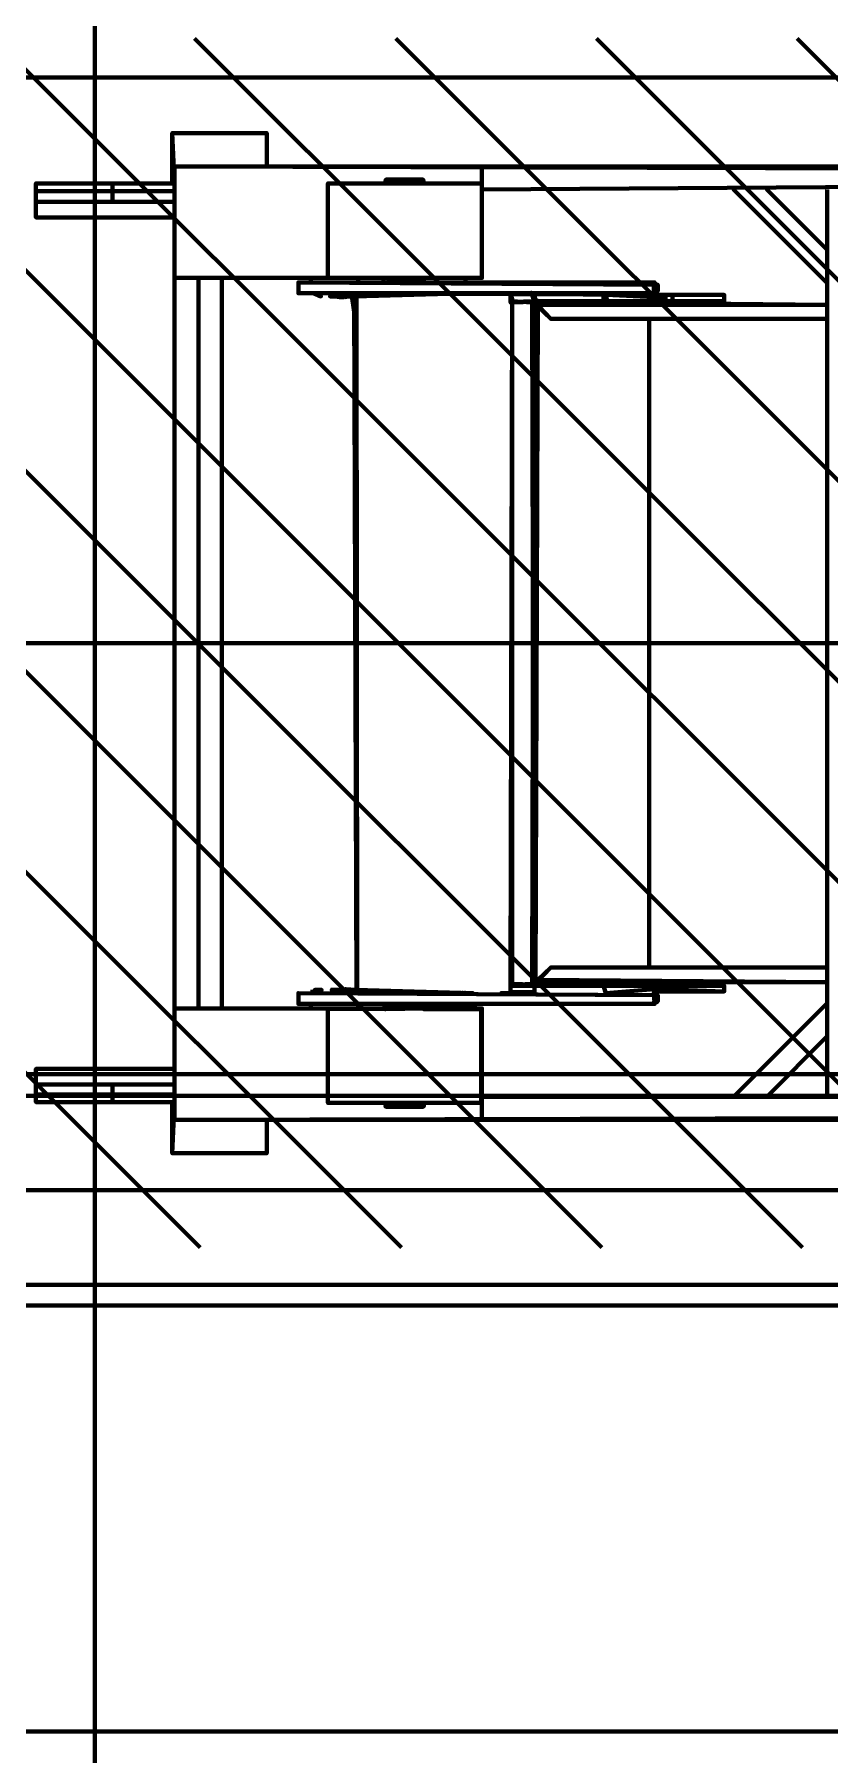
# Model space of a CAD drawing. Extents: x 0 to 1153, y 0 to 816.
# Drawn here: x 584.85 to 595.71, y 533.44 to 556.96 of the extents above; entities that cross this region are included whole.
import ezdxf

# ---------------------------------------------------------------- set-up
doc = ezdxf.new("R2010")
doc.units = 0
doc.header["$MEASUREMENT"] = 0
for name, color, linetype in [('Arch', 7, 'Continuous'), ('EQUIPMENTS', 7, 'Continuous'), ('Hatch', 7, 'Continuous'), ('HVAC', 7, 'Continuous')]:
    doc.layers.add(name, color=color, linetype=linetype)

msp = doc.modelspace()

# ---------------------------------------------------------------- linework, layer by layer
at = {"layer": 'Arch', "color": 11, "linetype": 'Continuous', "lineweight": 211}
for p, q in [((585.671, 361.77), (585.671, 717.391)), ((917.988, 533.76), (110.871, 533.76))]:
    msp.add_line(p, q, dxfattribs=at)
at = {"layer": 'EQUIPMENTS', "color": 251, "linetype": 'Continuous', "lineweight": 211}
for p, q in [((645.329, 556.376), (113.961, 556.376)), ((590.169, 553.593), (590.169, 553.635)), ((591.354, 553.297), (591.375, 553.297)), ((593.905, 553.307), (593.905, 553.318)), ((589.195, 553.17), (589.216, 553.17)), ((588.645, 543.899), (588.645, 543.856)), ((593.905, 543.973), (593.905, 543.952))]:
    msp.add_line(p, q, dxfattribs=at)
for points in [[(584.867, 554.927), (584.867, 554.461), (586.761, 554.461), (584.867, 554.461), (584.867, 554.927), (586.729, 554.927), (586.729, 555.614), (588.021, 555.614), (588.021, 555.159), (588.021, 555.614), (586.729, 555.614), (586.761, 554.927)], [(593.471, 553.402), (593.471, 553.339), (593.323, 553.371), (593.323, 553.54), (593.365, 553.54), (593.365, 553.455), (593.355, 553.498), (593.365, 553.519), (593.355, 553.455), (593.365, 553.455), (593.365, 553.487), (593.355, 553.498), (593.365, 553.519), (593.365, 553.529), (593.323, 553.572), (588.454, 553.572), (588.454, 553.424), (593.323, 553.402), (594.275, 553.402), (594.275, 553.318), (591.693, 553.281), (591.698, 553.296), (591.711, 553.306), (591.717, 553.307), (591.672, 553.281), (591.681, 553.309), (591.708, 553.327), (591.716, 553.328), (591.682, 553.307), (591.375, 553.297), (591.354, 553.297), (591.354, 553.424), (591.227, 553.424), (591.354, 553.424), (591.386, 553.307), (591.682, 553.318), (591.375, 553.307), (591.354, 543.983), (591.375, 543.973), (591.682, 543.952), (591.386, 543.952), (591.386, 543.973), (591.719, 543.983), (591.704, 543.988), (591.694, 544.003), (591.693, 544.008), (591.719, 543.962), (591.691, 543.971), (591.673, 543.998), (591.672, 544.006), (591.674, 543.995), (591.725, 544.036), (591.725, 544.036), (591.905, 544.206), (595.683, 544.206), (591.905, 544.206), (591.714, 544.004), (595.683, 544.004), (591.725, 544.036), (591.725, 544.026), (591.714, 544.015), (591.725, 543.973), (593.905, 543.952), (593.905, 543.973), (591.682, 543.973), (591.354, 543.983), (591.354, 543.856), (591.227, 543.856), (591.354, 543.856), (591.354, 543.983), (591.386, 543.952), (591.725, 543.952), (594.275, 543.952), (594.275, 543.877), (593.302, 543.915), (593.311, 543.943), (593.338, 543.961), (593.345, 543.962), (593.323, 543.915), (593.328, 543.93), (593.341, 543.94), (593.347, 543.941), (593.327, 543.928), (593.323, 543.877), (594.275, 543.877), (594.275, 543.952), (591.682, 543.973), (591.375, 543.973), (591.375, 553.307), (591.682, 553.307), (591.64, 553.431), (591.682, 553.413), (591.354, 553.413), (591.682, 553.424), (591.697, 553.295), (591.725, 553.244), (591.725, 553.254), (591.725, 553.244), (591.714, 553.265), (591.651, 553.307), (591.672, 543.973), (591.714, 553.265), (595.683, 553.265), (591.725, 553.307), (593.905, 553.318), (593.905, 553.307), (591.725, 553.318), (594.275, 553.318), (594.275, 553.402), (593.312, 553.402), (592.624, 553.424), (592.624, 553.318), (592.656, 553.424), (592.677, 553.275), (592.698, 553.275), (592.677, 553.275), (592.698, 553.275), (592.656, 553.318), (592.656, 553.402), (593.312, 553.371), (593.312, 553.572), (593.355, 553.339), (593.471, 553.318)], [(593.349, 553.328), (593.303, 553.365), (593.302, 553.372), (593.349, 553.35), (593.334, 553.355), (593.324, 553.37), (593.312, 553.424), (588.454, 553.424), (588.454, 553.572), (593.323, 553.54), (593.365, 553.54), (593.365, 553.455), (593.355, 553.498), (593.365, 553.519), (593.355, 553.455), (593.365, 553.455), (593.365, 553.487), (593.355, 553.498), (593.365, 553.519), (593.365, 553.529), (593.323, 553.572), (593.349, 553.328), (593.321, 553.338), (593.303, 553.365), (593.302, 553.372), (593.349, 553.35), (593.334, 553.355), (593.323, 553.376)], [(590.359, 553.424), (590.391, 553.424), (590.359, 553.424), (590.391, 553.424)], [(590.455, 553.424), (590.486, 553.424), (590.455, 553.424), (590.486, 553.424)], [(591.653, 543.866), (591.653, 543.866), (591.641, 543.859), (591.682, 543.856), (591.693, 553.275), (591.651, 543.973), (591.672, 553.307), (591.693, 544.004), (591.746, 544.036), (591.746, 544.036), (591.693, 544.004), (591.725, 553.244), (591.905, 553.074), (595.683, 553.074), (591.905, 553.074), (591.746, 553.244), (591.746, 553.244), (591.682, 553.275), (591.682, 543.867), (591.354, 543.867)], [(591.693, 553.281), (591.711, 553.306), (591.717, 553.307), (591.672, 553.281), (591.681, 553.309), (591.708, 553.327), (591.716, 553.328), (591.682, 553.307), (591.386, 553.307), (591.386, 553.318), (591.697, 553.295), (591.725, 553.244), (591.693, 553.265)], [(591.905, 553.074), (591.873, 553.106), (591.725, 553.244), (591.714, 553.265), (591.873, 553.106)], [(592.751, 553.275), (592.772, 553.275), (592.751, 553.275), (592.772, 553.307)], [(591.905, 544.206), (591.873, 544.174), (591.725, 544.036), (591.725, 544.036), (591.725, 544.026), (591.714, 544.015), (591.714, 544.004), (591.873, 544.174)], [(589.185, 543.904), (589.185, 543.903), (589.185, 543.904), (589.185, 543.903)], [(589.259, 543.899), (589.248, 543.899), (589.259, 543.856)], [(590.116, 543.856), (590.148, 543.856), (590.116, 543.856), (590.148, 543.856)], [(590.211, 543.856), (590.243, 543.856), (590.211, 543.856), (590.243, 543.856)], [(590.359, 543.856), (590.391, 543.856), (590.359, 543.856), (590.391, 543.856)], [(590.455, 543.856), (590.486, 543.856), (590.455, 543.856), (590.486, 543.856)], [(590.603, 543.856), (590.635, 543.856), (590.603, 543.856), (590.635, 543.856)], [(590.698, 543.856), (590.73, 543.856), (590.698, 543.856), (590.73, 543.856)], [(591.719, 543.983), (591.694, 544.003), (591.693, 544.008), (591.719, 543.962), (591.691, 543.971), (591.672, 544.01)], [(592.751, 544.004), (592.772, 544.004), (592.751, 544.004), (592.772, 543.973)], [(593.302, 543.915), (593.338, 543.961), (593.345, 543.962), (593.323, 543.915), (593.328, 543.93), (593.349, 543.941)], [(586.729, 541.666), (588.021, 541.666), (588.021, 542.121), (588.021, 541.666), (586.729, 541.666), (586.761, 542.364), (584.867, 542.364), (584.867, 542.819), (586.761, 542.819), (584.867, 542.819), (584.867, 542.364), (586.729, 542.364)], [(589.64, 542.311), (590.169, 542.353), (590.169, 542.311), (590.158, 542.301), (589.65, 542.301), (589.64, 542.311), (590.169, 542.353), (590.169, 542.311), (590.158, 542.301), (589.64, 542.311)]]:
    msp.add_lwpolyline(points, close=True, dxfattribs=at)
for points in [[(589.619, 553.635), (590.158, 553.582), (590.169, 553.635), (590.963, 553.635), (588.857, 553.635), (588.857, 554.927), (590.963, 554.927), (588.857, 554.927), (588.857, 553.635), (590.963, 553.635), (590.963, 555.159), (590.963, 553.635), (590.169, 553.635), (590.158, 553.582), (589.619, 553.572), (589.619, 553.635), (590.158, 553.582), (589.619, 553.572), (589.619, 553.635), (586.761, 553.635), (589.619, 553.635), (589.619, 553.572)], [(599.682, 555.123), (586.761, 555.159), (586.761, 542.121), (599.662, 542.121)], [(599.662, 555.159), (586.761, 555.159), (586.761, 542.121), (599.694, 542.152)], [(585.914, 554.673), (585.914, 554.927), (585.914, 554.673)], [(589.64, 554.927), (590.169, 554.927), (590.158, 554.979), (589.65, 554.979), (589.64, 554.927), (590.169, 554.927), (590.158, 554.979), (589.65, 554.979)], [(599.683, 554.9), (590.963, 554.842), (599.683, 554.9)], [(586.761, 554.821), (584.867, 554.821), (586.761, 554.821)], [(586.761, 554.673), (584.867, 554.673), (586.761, 554.673)], [(595.683, 553.561), (594.402, 554.842), (595.683, 553.561)], [(595.683, 554.016), (594.857, 554.842), (595.683, 554.016)], [(595.683, 554.842), (595.683, 542.438), (595.683, 554.842)], [(587.089, 543.645), (587.089, 553.635), (587.089, 543.645)], [(587.407, 543.645), (587.407, 553.635), (587.407, 543.645)], [(588.624, 553.635), (588.624, 553.572), (588.624, 553.635)], [(589.269, 553.635), (589.269, 553.572), (589.269, 553.635)], [(590.095, 553.582), (590.095, 553.572), (590.095, 553.582)], [(590.74, 553.635), (590.74, 553.572), (590.74, 553.635)], [(588.656, 553.424), (588.761, 553.381), (588.656, 553.424), (588.761, 553.381), (588.656, 553.424)], [(588.962, 553.381), (589.079, 553.402), (589.142, 553.424), (589.079, 553.402), (588.962, 553.381), (588.888, 553.381), (588.962, 553.381), (588.888, 553.381), (588.962, 553.381), (589.026, 553.371), (589.079, 553.402), (588.962, 553.381), (588.962, 553.381), (588.962, 553.381)], [(589.015, 543.899), (589.1, 543.909), (589.132, 543.856), (589.1, 543.909), (589.132, 543.856), (589.259, 543.899), (589.248, 553.381), (589.185, 553.387), (589.216, 553.17), (589.195, 553.424), (589.227, 553.381), (589.142, 553.381), (589.015, 553.371), (589.079, 553.371), (589.015, 553.371), (588.962, 553.381), (589.015, 553.381), (588.91, 553.381), (589.015, 553.402), (589.142, 553.381), (589.227, 553.381), (590.836, 553.424), (589.216, 553.381), (589.248, 543.899), (589.1, 543.909), (589.015, 543.899), (588.962, 543.899), (589.015, 543.899), (589.164, 543.899), (589.238, 543.899), (589.185, 543.899), (589.259, 543.856), (590.836, 543.856), (589.238, 543.899), (589.185, 543.899), (589.1, 543.909), (589.015, 543.899), (588.91, 543.899), (589.015, 543.899), (588.962, 543.899), (589.015, 543.899), (589.1, 543.909), (589.015, 543.899), (588.91, 543.899), (588.899, 543.899)], [(589.248, 553.381), (589.185, 553.387), (589.185, 553.387), (589.089, 553.371)], [(591.418, 553.413), (591.418, 553.424), (591.418, 553.413)], [(593.566, 553.402), (593.566, 553.318), (593.566, 553.402)], [(593.249, 553.074), (593.249, 544.206), (593.249, 553.074)], [(509.196, 548.64), (648.705, 548.64), (509.196, 548.64)], [(592.677, 544.004), (592.624, 543.952), (592.656, 543.856), (593.312, 543.909), (593.323, 543.708), (588.454, 543.708), (588.454, 543.856), (593.323, 543.825), (593.365, 543.74), (593.323, 543.782), (593.365, 543.74), (593.323, 543.909), (593.471, 543.941), (593.471, 543.877), (593.471, 543.952), (593.355, 543.941), (593.312, 543.708), (593.365, 543.74), (593.365, 543.825), (588.454, 543.856), (588.454, 543.708), (593.323, 543.708), (593.323, 543.909), (592.656, 543.856), (592.624, 543.952), (592.656, 543.856), (592.624, 543.952)], [(588.772, 543.899), (588.677, 543.899), (588.772, 543.899), (588.677, 543.899), (588.772, 543.899), (588.677, 543.899), (588.677, 543.899)], [(591.418, 543.867), (591.418, 543.856), (591.418, 543.867)], [(593.566, 543.877), (593.566, 543.952), (593.566, 543.877)], [(590.169, 543.634), (590.158, 543.698), (589.65, 543.698), (589.64, 543.634), (589.65, 543.698), (590.158, 543.698), (590.169, 543.634), (590.952, 543.634), (590.952, 542.353), (588.857, 542.353), (588.857, 543.634), (590.963, 543.645), (590.963, 542.121), (590.952, 543.634), (590.952, 542.353), (588.857, 542.353), (588.857, 543.634), (590.963, 543.645), (590.158, 543.698), (589.619, 543.645), (589.65, 543.698), (589.64, 543.645), (586.761, 543.645), (589.64, 543.645), (589.65, 543.698), (590.158, 543.698)], [(588.624, 543.645), (588.624, 543.708), (588.624, 543.645)], [(589.269, 543.645), (589.269, 543.708), (589.269, 543.645)], [(590.095, 543.698), (590.095, 543.708), (590.095, 543.698)], [(590.74, 543.645), (590.74, 543.708), (590.74, 543.645)], [(593.365, 543.782), (593.365, 543.803)], [(594.402, 542.438), (595.683, 543.719), (594.402, 542.438)], [(594.857, 542.438), (595.683, 543.264), (594.857, 542.438)], [(586.761, 542.607), (584.867, 542.607), (586.761, 542.607)], [(586.761, 542.47), (584.867, 542.47), (586.761, 542.47)], [(585.914, 542.364), (585.914, 542.607), (585.914, 542.364)], [(599.694, 542.438), (590.963, 542.438), (599.694, 542.438)]]:
    msp.add_lwpolyline(points, dxfattribs=at)
for p in [(589.619, 553.424), (589.619, 553.424), (590.127, 553.424), (590.127, 553.424), (590.18, 553.424), (590.18, 553.424), (590.232, 553.424), (590.232, 553.424), (590.359, 553.424), (590.359, 553.424), (590.391, 553.424), (590.391, 553.424), (590.455, 553.424), (590.455, 553.424), (590.486, 553.424), (590.486, 553.424), (590.613, 553.424), (590.613, 553.424), (590.666, 553.424), (590.666, 553.424), (590.719, 553.424), (590.719, 553.424), (589.619, 543.856), (589.619, 543.856), (590.116, 543.856), (590.116, 543.856), (590.148, 543.856), (590.148, 543.856), (590.211, 543.856), (590.211, 543.856), (590.243, 543.856), (590.243, 543.856), (590.359, 543.856), (590.359, 543.856), (590.391, 543.856), (590.391, 543.856), (590.455, 543.856), (590.455, 543.856), (590.486, 543.856), (590.486, 543.856), (590.603, 543.856), (590.603, 543.856), (590.635, 543.856), (590.635, 543.856), (590.698, 543.856), (590.698, 543.856), (590.73, 543.856), (590.73, 543.856)]:
    msp.add_point(p, dxfattribs=at)
at = {"layer": 'Hatch', "color": 251, "linetype": 'Continuous', "lineweight": 211}
for p, q in [((581.554, 556.906), (598.085, 540.374)), ((584.295, 556.906), (600.668, 540.544)), ((587.036, 556.906), (600.668, 543.285)), ((589.788, 556.906), (600.668, 546.026)), ((592.529, 556.906), (600.668, 548.767)), ((595.27, 556.906), (600.668, 551.519)), ((579.49, 556.228), (595.344, 540.374)), ((579.49, 553.487), (592.603, 540.374)), ((579.49, 550.746), (589.862, 540.374)), ((579.49, 548.005), (587.11, 540.374))]:
    msp.add_line(p, q, dxfattribs=at)
at = {"layer": 'HVAC', "color": 6, "linetype": 'Continuous', "lineweight": 211}
for points in [[(486.516, 543.073), (538.417, 543.073), (542.301, 542.904), (542.301, 539.411), (542.301, 542.904), (542.301, 539.411), (572.357, 539.411), (572.357, 542.904), (576.231, 542.745), (576.231, 539.581), (576.231, 542.745), (576.231, 539.581), (660.273, 539.581)], [(651.087, 454.914), (651.118, 517.874), (651.118, 521.049), (664.189, 521.081), (667.353, 521.081), (667.353, 539.538), (664.157, 539.581), (664.157, 542.745), (663.416, 542.745), (662.273, 542.745), (661.416, 542.745), (660.273, 542.745), (576.231, 542.745), (576.231, 539.581), (572.357, 539.411), (572.357, 542.904), (542.301, 542.904), (542.301, 539.411), (538.417, 539.253), (486.516, 539.253)], [(486.516, 542.777), (538.417, 542.777), (542.301, 542.618), (572.357, 542.618), (576.231, 542.449), (660.273, 542.449), (660.273, 539.866), (576.231, 539.866), (572.357, 539.708), (542.301, 539.708), (538.417, 539.538), (486.516, 539.538)], [(572.357, 541.158), (572.357, 542.618), (572.357, 541.158), (572.357, 539.708), (572.357, 541.158), (542.301, 541.158), (572.357, 541.158), (576.231, 541.158), (576.231, 539.866), (576.231, 542.449), (576.231, 541.158), (576.231, 542.449), (576.231, 539.866), (576.231, 541.158), (660.273, 541.158), (576.231, 541.158)]]:
    msp.add_lwpolyline(points, dxfattribs=at)

doc.saveas('drawing.dxf')
